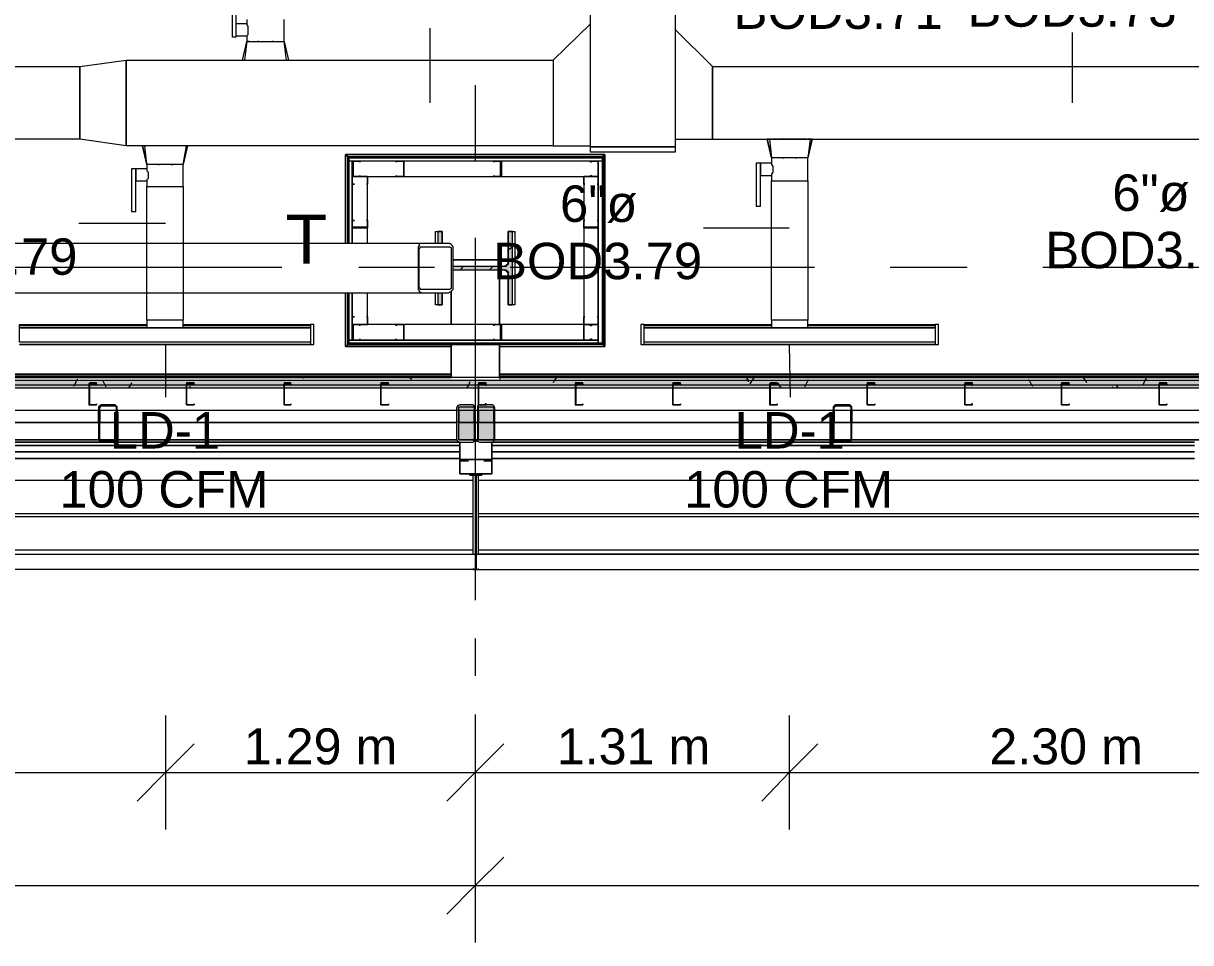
# Model space of a CAD drawing. Header units: metres. Extents: x -2 to 237, y -8 to 52.
# Drawn here: x 31.071 to 35.947, y 7.193 to 11.034 of the extents above; entities that cross this region are included whole.
import ezdxf

# ---------------------------------------------------------------- set-up
doc = ezdxf.new("R2010")
doc.units = ezdxf.units.M
doc.layers.add('HVAC - Ductos', color=5, linetype='Continuous', lineweight=0)
doc.layers.add('PDF2_Text', color=7, linetype='Continuous', lineweight=0)
doc.layers.add('PDF2_Geometry', color=7, linetype='Continuous', lineweight=0, true_color=0xaaaaaa)
doc.layers.add('PDF2_Solid Fills', color=7, linetype='Continuous', lineweight=0, true_color=0xffffff)
doc.styles.add('PDF Helvetica', font='')
doc.styles.get('PDF Helvetica').set_extended_font_data('Helvetica')

msp = doc.modelspace()

# ---------------------------------------------------------------- hatches: boundary and pattern name
at = {"layer": 'PDF2_Solid Fills', "lineweight": 0, "transparency": 33554559}
h = msp.add_hatch(color=256, dxfattribs=at)
h.paths.add_polyline_path([(32.8208, 10.1143), (32.8208, 10.1648), (32.8024, 10.1648), (32.8024, 10.1143)])
h.paths.add_polyline_path([(32.8208, 9.908), (32.8024, 9.908), (32.8024, 9.8575), (32.8208, 9.8575)])
h.paths.add_polyline_path([(33.096, 9.8575), (33.1143, 9.8575), (33.1143, 10.1648), (33.096, 10.1648), (33.0914, 10.0272), (33.0868, 10.0226), (32.8666, 10.018), (32.8666, 10.0043), (33.0914, 10.0043), (33.096, 9.9997)])
for points in [[(4.4593, 9.5227), (56.4401, 9.5227), (56.4401, 9.541), (4.4593, 9.541)], [(32.9583, 9.4355), (32.9537, 9.4401), (32.885, 9.4401), (32.8804, 9.431), (32.8804, 9.298), (32.885, 9.298), (32.885, 9.2888), (32.9537, 9.2934)], [(32.9675, 9.2888), (32.9767, 9.2888), (33.0317, 9.2842), (33.0317, 9.2888), (33.0363, 9.2934), (33.0409, 9.4349), (33.0409, 9.4356), (33.0363, 9.4401), (32.9721, 9.4401), (32.9675, 9.4355)]]:
    msp.add_hatch(color=256, dxfattribs=at).paths.add_polyline_path(points)
h = msp.add_hatch(color=256, dxfattribs=at)
h.paths.add_polyline_path([(6.1562, 9.509), (6.1562, 9.5227), (4.4593, 9.5227), (4.4593, 9.509)])
h.paths.add_polyline_path([(55.7246, 9.5227), (55.7246, 9.509), (56.4538, 9.509), (56.4538, 9.5227)])
h.paths.add_polyline_path([(53.6929, 9.5227), (53.6929, 9.509), (55.72, 9.509), (55.72, 9.5227)])
h.paths.add_polyline_path([(50.8494, 9.5227), (50.8494, 9.509), (53.6883, 9.509), (53.6883, 9.5227)])
h.paths.add_polyline_path([(48.8177, 9.5227), (48.8177, 9.509), (50.8448, 9.509), (50.8448, 9.5227)])
h.paths.add_polyline_path([(45.9742, 9.5227), (45.9742, 9.509), (48.8131, 9.509), (48.8131, 9.5227)])
h.paths.add_polyline_path([(43.9425, 9.5227), (43.9425, 9.509), (45.9696, 9.509), (45.9696, 9.5227)])
h.paths.add_polyline_path([(43.1307, 9.5227), (43.1307, 9.509), (43.9379, 9.509), (43.9379, 9.5227)])
h.paths.add_polyline_path([(41.099, 9.5227), (41.099, 9.509), (43.1261, 9.509), (43.1261, 9.5227)])
h.paths.add_polyline_path([(39.0673, 9.5227), (39.0673, 9.509), (41.0944, 9.509), (41.0944, 9.5227)])
h.paths.add_polyline_path([(38.2555, 9.5227), (38.2555, 9.509), (39.0627, 9.509), (39.0627, 9.5227)])
h.paths.add_polyline_path([(36.2238, 9.5227), (36.2238, 9.509), (38.2509, 9.509), (38.2509, 9.5227)])
h.paths.add_polyline_path([(34.1921, 9.5227), (34.1921, 9.509), (36.2192, 9.509), (36.2192, 9.5227)])
h.paths.add_polyline_path([(33.3803, 9.5227), (33.3803, 9.509), (34.1875, 9.509), (34.1875, 9.5227)])
h.paths.add_polyline_path([(31.3486, 9.5227), (31.3486, 9.509), (33.3757, 9.509), (33.3757, 9.5227)])
h.paths.add_polyline_path([(28.5051, 9.5227), (28.5051, 9.509), (31.344, 9.509), (31.344, 9.5227)])
h.paths.add_polyline_path([(26.4734, 9.5227), (26.4734, 9.509), (28.5005, 9.509), (28.5005, 9.5227)])
h.paths.add_polyline_path([(23.6299, 9.5227), (23.6299, 9.509), (26.4688, 9.509), (26.4688, 9.5227)])
h.paths.add_polyline_path([(21.5982, 9.5227), (21.5982, 9.509), (23.6253, 9.509), (23.6253, 9.5227)])
h.paths.add_polyline_path([(20.7864, 9.5227), (20.7864, 9.509), (21.5936, 9.509), (21.5936, 9.5227)])
h.paths.add_polyline_path([(18.7547, 9.5227), (18.7547, 9.509), (20.7818, 9.509), (20.7818, 9.5227)])
h.paths.add_polyline_path([(16.7229, 9.5227), (16.7229, 9.509), (18.7501, 9.509), (18.7501, 9.5227)])
h.paths.add_polyline_path([(15.9112, 9.5227), (15.9112, 9.509), (16.7184, 9.509), (16.7184, 9.5227)])
h.paths.add_polyline_path([(13.8795, 9.5227), (13.8795, 9.509), (15.9066, 9.509), (15.9066, 9.5227)])
h.paths.add_polyline_path([(11.8478, 9.5227), (11.8478, 9.509), (13.8749, 9.509), (13.8749, 9.5227)])
h.paths.add_polyline_path([(11.036, 9.5227), (11.036, 9.509), (11.8432, 9.509), (11.8432, 9.5227)])
h.paths.add_polyline_path([(9.0043, 9.5227), (9.0043, 9.509), (11.0314, 9.509), (11.0314, 9.5227)])
h.paths.add_polyline_path([(6.1608, 9.5227), (6.1608, 9.509), (8.9997, 9.509), (8.9997, 9.5227)])
h = msp.add_hatch(color=256, dxfattribs=at)
h.paths.add_polyline_path([(31.4633, 9.4355), (31.4587, 9.4355), (31.4587, 9.2934), (31.4633, 9.4349)])
h.paths.add_polyline_path([(31.3945, 9.4355), (31.4541, 9.4401), (31.3899, 9.4401), (31.3853, 9.4355), (31.3853, 9.2934), (31.3899, 9.431)])
h.paths.add_polyline_path([(31.4541, 9.2842), (31.4541, 9.2888), (31.3945, 9.2888)])
h.paths.add_polyline_path([(31.3945, 9.2888), (31.3945, 9.2934), (31.3899, 9.2934)])
h = msp.add_hatch(color=256, dxfattribs=at)
h.paths.add_polyline_path([(34.5314, 9.4355), (34.5269, 9.4355), (34.5269, 9.2934), (34.5314, 9.4348)])
h.paths.add_polyline_path([(34.4627, 9.4355), (34.5223, 9.4401), (34.4581, 9.4401), (34.4535, 9.4355), (34.4535, 9.2934), (34.4581, 9.431)])
h.paths.add_polyline_path([(34.5223, 9.2842), (34.5223, 9.2888), (34.4627, 9.2888)])
h.paths.add_polyline_path([(34.4627, 9.2888), (34.4627, 9.2934), (34.4581, 9.2934)])

# ---------------------------------------------------------------- linework, layer by layer
at = {"layer": 'HVAC - Ductos', "lineweight": 0}
for points in [[(33.4399, 10.5179), (33.4399, 11.4856), (33.7931, 11.4856), (33.7931, 10.5179)], [(31.9448, 10.9766), (31.9448, 11.1554), (31.9585, 11.1554), (31.9585, 10.9766)], [(33.4399, 10.5225), (33.4399, 11.0316), (33.284, 10.8802), (33.284, 10.5225), (31.4999, 10.5225), (31.4999, 10.8802), (33.284, 10.8802), (33.284, 10.5225)], [(32.0549, 10.9582), (32.0503, 10.9582)], [(32.1145, 10.9582), (32.1099, 10.9582)], [(31.3073, 10.55), (29.2665, 10.55), (29.2665, 10.8528), (31.3073, 10.8528)], [(33.7931, 10.495), (33.4399, 10.495), (33.4399, 10.5179), (33.7931, 10.5179)], [(31.633, 10.4445), (31.6376, 10.4445)], [(31.6879, 10.4445), (31.6925, 10.4445), (31.6971, 10.4445), (31.6925, 10.4445)], [(34.2425, 10.4721), (34.2471, 10.4721)], [(34.2976, 10.4721), (34.3021, 10.4721)], [(31.0551, 9.7612), (32.2704, 9.7612), (31.0551, 9.7612), (32.2704, 9.7612), (32.2704, 9.7016), (31.0551, 9.7016)], [(32.2842, 9.6924), (32.2842, 9.775), (32.2704, 9.775), (32.2704, 9.6924)], [(33.6509, 9.6924), (33.6647, 9.6924), (33.6647, 9.775), (33.6509, 9.775)], [(33.6647, 9.7612), (34.88, 9.7612), (33.6647, 9.7612), (34.88, 9.7612), (34.88, 9.7016), (33.6647, 9.7016)], [(34.8938, 9.6924), (34.8938, 9.775), (34.88, 9.775), (34.88, 9.6924)]]:
    msp.add_lwpolyline(points, close=True, dxfattribs=at)
for points in [[(32.0044, 11.0499), (32.0044, 11.0316), (31.9585, 11.0316)], [(31.9585, 11.027), (31.9585, 11.0224), (31.9585, 11.0179), (31.9585, 11.0133), (31.9585, 11.0041), (31.9585, 10.9995), (31.9585, 10.9903), (31.9585, 10.9857), (31.9585, 10.9812), (32.0044, 10.9812), (32.0044, 10.9582), (32.009, 10.9582)], [(32.0044, 11.0316), (32.0044, 11.027), (32.009, 11.0224), (32.009, 11.0179), (32.009, 11.0087), (32.009, 10.9995), (32.009, 10.9903), (32.009, 10.9857), (32.0044, 10.9812)], [(32.0136, 10.9582), (32.009, 10.9582), (32.0136, 10.9582), (32.0182, 10.9582), (32.0273, 10.9582), (32.0457, 10.9582), (32.0641, 10.9582), (32.0824, 10.9582), (32.1007, 10.9582), (32.1191, 10.9582), (32.1374, 10.9582), (32.1466, 10.9582), (32.1512, 10.9582), (32.1558, 10.9582), (32.1604, 10.9582), (32.1604, 11.0499)], [(31.9585, 10.9766), (31.9448, 10.9766)], [(32.7703, 10.7014), (32.7703, 11.0133)], [(33.7931, 11.0087), (33.7931, 10.55)], [(33.7931, 11.0087), (33.949, 10.8528), (33.949, 10.55)], [(35.4533, 10.7014), (35.4533, 10.9949)], [(31.9861, 10.8802), (31.9907, 10.8802), (31.9861, 10.8802), (32.0044, 10.9582), (31.9953, 10.8802)], [(32.1695, 10.8802), (32.1604, 10.9582), (32.1787, 10.8802), (32.1741, 10.8802), (32.1787, 10.8802)], [(31.3073, 10.8528), (31.4999, 10.8802)], [(31.4999, 10.8802), (31.4999, 10.5225)], [(32.0687, 10.8802), (32.0915, 10.8802)], [(31.3073, 10.55), (31.3073, 10.8528)], [(33.949, 10.55), (33.949, 10.8528), (36.7283, 10.8528)], [(31.4999, 10.5225), (31.3073, 10.55)], [(33.7931, 10.55), (33.949, 10.55)], [(33.949, 10.55), (36.7283, 10.55)], [(34.3572, 10.55), (34.348, 10.4721), (34.3434, 10.4721), (34.3388, 10.4721), (34.3251, 10.4721), (34.3113, 10.4721), (34.293, 10.4721), (34.2701, 10.4721), (34.2517, 10.4721), (34.2333, 10.4721), (34.2196, 10.4721), (34.2058, 10.4721), (34.2013, 10.4721), (34.1967, 10.4721), (34.1967, 10.4491), (34.1508, 10.4491), (34.1324, 10.4491), (34.1324, 10.2703), (34.1508, 10.2703), (34.1508, 10.4491), (34.1508, 10.4445), (34.1508, 10.4354), (34.1508, 10.4308), (34.1508, 10.4262), (34.1508, 10.4171), (34.1508, 10.4125), (34.1508, 10.4079), (34.1508, 10.4033), (34.1508, 10.3987), (34.1967, 10.3987), (34.1967, 10.3757), (34.2058, 10.3757), (34.2196, 10.3757), (34.2333, 10.3757), (34.2517, 10.3757), (34.2701, 10.3757), (34.293, 10.3757), (34.3113, 10.3757), (34.3251, 10.3757), (34.3388, 10.3757), (34.348, 10.3757), (34.348, 9.7933), (34.3434, 9.7933), (34.3388, 9.7933), (34.3251, 9.7933), (34.3113, 9.7933), (34.293, 9.7933), (34.2701, 9.7933), (34.2517, 9.7933), (34.2333, 9.7933), (34.2196, 9.7933), (34.2058, 9.7933), (34.2013, 9.7933), (34.1967, 9.7933), (34.1967, 9.7612), (34.2013, 9.7612), (34.2058, 9.7612), (34.2196, 9.7612), (34.2333, 9.7612), (34.2517, 9.7612), (34.2701, 9.7612), (34.293, 9.7612), (34.3113, 9.7612), (34.3251, 9.7612), (34.3388, 9.7612), (34.3434, 9.7612), (34.348, 9.7612), (34.348, 9.7933), (34.3388, 9.7933), (34.3251, 9.7933), (34.3113, 9.7933), (34.293, 9.7933), (34.2701, 9.7933), (34.2517, 9.7933), (34.2333, 9.7933), (34.2196, 9.7933), (34.2058, 9.7933), (34.1967, 9.7933), (34.1967, 10.3757), (34.2058, 10.3757), (34.2196, 10.3757), (34.2333, 10.3757), (34.2517, 10.3757), (34.2701, 10.3757), (34.293, 10.3757), (34.3113, 10.3757), (34.3251, 10.3757), (34.3388, 10.3757), (34.348, 10.3757), (34.348, 10.4721)], [(34.1967, 10.55), (34.1875, 10.55), (34.1829, 10.55), (34.1783, 10.55), (34.1967, 10.4721), (34.1783, 10.55)], [(34.1875, 10.55), (34.1967, 10.4721)], [(34.2196, 10.55), (34.2013, 10.55)], [(34.3434, 10.55), (34.3251, 10.55), (34.3205, 10.55), (34.3159, 10.55), (34.3067, 10.55), (34.293, 10.55), (34.2884, 10.55), (34.2838, 10.55), (34.2609, 10.55), (34.2563, 10.55), (34.2517, 10.55), (34.2379, 10.55), (34.2287, 10.55), (34.2242, 10.55)], [(34.3664, 10.55), (34.3618, 10.55), (34.3572, 10.55), (34.348, 10.55)], [(34.3664, 10.55), (34.348, 10.4721), (34.3664, 10.55)], [(31.587, 10.4445), (31.587, 10.4262), (31.5412, 10.4262), (31.5229, 10.4262), (31.5229, 10.2474), (31.5412, 10.2474), (31.5412, 10.4262), (31.5412, 10.4217), (31.5412, 10.4171), (31.5412, 10.4125), (31.5412, 10.4079), (31.5412, 10.3987), (31.5412, 10.3941), (31.5412, 10.3849), (31.5412, 10.3803), (31.5412, 10.3757), (31.587, 10.3757), (31.587, 10.3528), (31.5916, 10.3528), (31.5962, 10.3528), (31.61, 10.3528), (31.6238, 10.3528), (31.6422, 10.3528), (31.665, 10.3528), (31.6833, 10.3528), (31.7017, 10.3528), (31.7155, 10.3528), (31.7293, 10.3528), (31.7384, 10.3528), (31.7384, 9.7933), (31.7339, 9.7933), (31.7293, 9.7933), (31.7155, 9.7933), (31.7017, 9.7933), (31.6833, 9.7933), (31.665, 9.7933), (31.6422, 9.7933), (31.6238, 9.7933), (31.61, 9.7933), (31.5962, 9.7933), (31.5916, 9.7933), (31.587, 9.7933), (31.587, 9.7612), (31.5916, 9.7612), (31.5962, 9.7612), (31.61, 9.7612), (31.6238, 9.7612), (31.6422, 9.7612), (31.665, 9.7612), (31.6833, 9.7612), (31.7017, 9.7612), (31.7155, 9.7612), (31.7293, 9.7612), (31.7339, 9.7612), (31.7384, 9.7612), (31.7384, 9.7933), (31.7293, 9.7933), (31.7155, 9.7933), (31.7017, 9.7933), (31.6833, 9.7933), (31.665, 9.7933), (31.6422, 9.7933), (31.6238, 9.7933), (31.61, 9.7933), (31.5962, 9.7933), (31.5916, 9.7933), (31.587, 9.7933), (31.587, 10.3528), (31.5916, 10.3528), (31.5962, 10.3528), (31.61, 10.3528), (31.6238, 10.3528), (31.6422, 10.3528), (31.665, 10.3528), (31.6833, 10.3528), (31.7017, 10.3528), (31.7155, 10.3528), (31.7293, 10.3528), (31.7384, 10.3528), (31.7384, 10.4445), (31.7339, 10.4445), (31.7293, 10.4445), (31.7155, 10.4445), (31.7017, 10.4445), (31.6833, 10.4445), (31.665, 10.4445), (31.6422, 10.4445), (31.6238, 10.4445), (31.61, 10.4445), (31.5962, 10.4445), (31.5916, 10.4445), (31.587, 10.4445), (31.5779, 10.5225)], [(31.587, 10.5225), (31.5779, 10.5225), (31.5733, 10.5225), (31.5687, 10.5225)], [(31.5687, 10.5225), (31.587, 10.4445), (31.5687, 10.5225)], [(31.61, 10.5225), (31.5916, 10.5225)], [(31.7339, 10.5225), (31.7155, 10.5225), (31.7109, 10.5225), (31.7063, 10.5225), (31.6971, 10.5225), (31.6833, 10.5225), (31.6788, 10.5225), (31.6742, 10.5225), (31.6513, 10.5225), (31.6467, 10.5225), (31.6422, 10.5225), (31.6284, 10.5225), (31.6192, 10.5225), (31.6146, 10.5225)], [(31.7567, 10.5225), (31.7384, 10.4445), (31.7567, 10.5225), (31.7522, 10.5225), (31.7476, 10.5225), (31.7384, 10.5225)], [(31.7384, 10.4445), (31.7522, 10.5225)], [(34.1967, 10.4491), (34.1967, 10.4445), (34.2013, 10.4354), (34.2013, 10.4308), (34.2013, 10.4217), (34.2013, 10.4125), (34.1967, 10.4033), (34.1967, 10.3987)], [(31.587, 10.4262), (31.587, 10.4217), (31.587, 10.4171), (31.5916, 10.4125), (31.5916, 10.4033), (31.5916, 10.3941), (31.5916, 10.3849), (31.587, 10.3803), (31.587, 10.3757)], [(31.665, 10.1969), (31.3027, 10.1969)], [(34.2701, 10.1786), (33.9123, 10.1786)], [(31.0551, 9.7429), (31.0551, 9.752), (31.0551, 9.7704), (31.0551, 9.775), (31.587, 9.775)], [(31.587, 9.7704), (31.0551, 9.7704)], [(31.7384, 9.775), (32.2704, 9.775), (32.2704, 9.7704), (32.2704, 9.752), (32.2704, 9.7429)], [(32.2704, 9.7704), (31.7384, 9.7704)], [(32.2704, 9.7566), (32.2704, 9.752), (32.2704, 9.7475)], [(33.6647, 9.7429), (33.6647, 9.752), (33.6647, 9.7704), (33.6647, 9.775), (34.1967, 9.775)], [(34.1967, 9.7704), (33.6647, 9.7704)], [(33.6647, 9.7475), (33.6647, 9.752), (33.6647, 9.7566)], [(34.348, 9.775), (34.88, 9.775), (34.88, 9.7704), (34.88, 9.752), (34.88, 9.7429)], [(34.88, 9.7704), (34.348, 9.7704)], [(34.88, 9.7566), (34.88, 9.752), (34.88, 9.7475)], [(32.2704, 9.7199), (32.2704, 9.7107), (32.2704, 9.6924), (31.0551, 9.6924), (32.2704, 9.6924)], [(32.2704, 9.7153), (32.2704, 9.7107), (32.2704, 9.7062)], [(34.88, 9.7199), (34.88, 9.7107), (34.88, 9.6924), (33.6647, 9.6924), (34.88, 9.6924)], [(33.6647, 9.6924), (33.6647, 9.7107), (33.6647, 9.7199)], [(33.6647, 9.7062), (33.6647, 9.7107), (33.6647, 9.7153)], [(34.88, 9.7153), (34.88, 9.7107), (34.88, 9.7062)], [(31.665, 9.6924), (31.665, 9.4723)], [(34.2701, 9.6924), (34.2747, 9.4723)]]:
    msp.add_lwpolyline(points, dxfattribs=at)
at = {"layer": 'HVAC - Ductos', "color": 252, "lineweight": 0, "true_color": 0x939598}
for points in [[(31.665, 8.1423), (31.665, 7.9037), (31.665, 7.6653)], [(32.9583, 8.1423), (32.9583, 7.9037), (32.9583, 7.6653)], [(34.2701, 8.1423), (34.2701, 7.9037), (34.2701, 7.6653)], [(31.7843, 8.023), (31.665, 7.9037), (31.5458, 7.7845)], [(33.0776, 8.023), (32.9583, 7.9037), (32.8392, 7.7845)], [(34.3893, 8.023), (34.2701, 7.9037), (34.1554, 7.7845)], [(5.1014, 7.9037), (6.6928, 7.9037), (8.9309, 7.9037), (11.0635, 7.9037), (13.3337, 7.9037), (16.0626, 7.9037), (18.0301, 7.9037), (20.259, 7.9037), (22.4558, 7.9037), (23.7537, 7.9037), (24.8545, 7.9037), (27.1017, 7.9037), (29.4865, 7.9037), (31.665, 7.9037), (32.9583, 7.9037), (34.2701, 7.9037), (36.577, 7.9037)], [(32.9583, 7.6699), (32.9583, 7.4314), (32.9583, 7.1929)], [(33.0776, 7.5506), (32.9583, 7.4314), (32.8392, 7.3121)], [(5.1014, 7.4314), (14.5491, 7.4314), (23.7537, 7.4314), (32.9583, 7.4314), (42.163, 7.4314), (51.3722, 7.4314), (56.2108, 7.4314)]]:
    msp.add_lwpolyline(points, dxfattribs=at)
at = {"layer": 'PDF2_Geometry', "lineweight": 0}
for points in [[(56.408, 23.3686), (56.408, 21.8782), (55.3485, 21.8782), (55.3485, 21.8644), (56.408, 21.8644), (56.408, 9.5548), (4.4593, 9.5548)], [(56.408, 21.8644), (56.4538, 21.8644), (56.4401, 21.8644), (56.4217, 21.8644), (56.4217, 9.5548), (56.4217, 9.541), (4.4593, 9.541)], [(4.4593, 9.4172), (56.5456, 9.4172), (56.5456, 9.4401), (56.5456, 9.5089), (56.5456, 9.5548), (56.5456, 9.8483), (56.5456, 10.252), (56.5456, 10.6601), (56.5456, 11.0637)], [(32.9583, 10.7748), (32.9583, 10.4583)], [(28.9454, 9.908), (32.4309, 9.908), (32.4309, 9.6924), (32.4264, 9.6924), (32.4218, 9.6878), (32.4218, 9.6832), (32.4172, 9.6832), (32.4218, 9.6832), (32.4218, 9.6878), (32.4264, 9.6924), (32.4309, 9.6924), (32.8575, 9.6924), (32.4264, 9.6924), (32.8575, 9.6924), (32.4309, 9.6924), (32.4264, 9.6924), (32.4218, 9.6878), (32.4218, 9.6832), (32.4172, 9.6832), (32.8575, 9.6832), (32.4172, 9.6832), (32.4172, 9.908), (32.4172, 9.6832), (32.8575, 9.6832), (32.4172, 9.6832), (32.4172, 9.908), (32.4172, 9.6832), (32.4218, 9.6832), (32.4218, 9.6878), (32.4264, 9.6924), (32.4309, 9.6924), (33.4124, 9.6924), (33.4904, 9.6924), (33.0592, 9.6924), (33.495, 9.6924), (33.495, 10.4767), (32.4264, 10.4767), (32.4264, 10.1143), (32.4264, 10.4767), (32.4264, 10.1143), (32.4264, 10.4767), (33.4904, 10.4767), (32.4309, 10.4767), (32.4309, 10.1143), (32.4309, 10.3941), (32.4309, 10.4767), (33.4904, 10.4767), (33.495, 10.4767), (33.4904, 10.4767), (33.495, 10.4813), (33.4996, 10.4813), (33.4996, 10.4858), (32.4172, 10.4858), (33.4996, 10.4858), (33.4996, 9.6832), (33.4996, 10.4858), (32.4172, 10.4858), (32.4218, 10.4858), (32.4218, 10.4813), (32.4264, 10.4767), (32.4309, 10.4767), (33.4904, 10.4767), (33.4904, 10.3941), (33.4904, 9.6924), (33.4904, 9.697), (32.4309, 9.697), (32.4309, 9.6924), (33.4904, 9.6924), (33.4904, 10.4767), (33.495, 10.4767), (33.4904, 10.4767), (33.495, 10.4813), (33.4996, 10.4813), (33.4996, 10.4858), (33.4996, 10.4813), (33.495, 10.4813), (33.4904, 10.4767), (33.495, 10.4767), (33.4904, 10.4767), (32.4309, 10.4767), (32.4309, 10.1143), (32.4309, 10.4767), (32.4264, 10.4767), (32.4218, 10.4813), (32.4218, 10.4858), (32.4172, 10.4858), (32.4218, 10.4858), (32.4218, 10.4813), (32.4264, 10.4767), (32.4309, 10.4767), (32.4309, 10.1143), (28.9454, 10.1143)], [(32.4172, 10.4858), (32.4172, 10.1143)], [(32.4172, 10.4858), (32.4172, 10.1143)], [(33.4124, 9.775), (33.4124, 9.7107), (33.472, 9.7107), (32.4309, 9.7107), (32.4309, 9.697), (33.472, 9.697), (33.472, 9.7107), (33.472, 10.3941), (33.472, 10.4583), (32.4447, 10.4583), (32.4309, 10.4583), (32.4309, 10.1143)], [(32.4447, 10.1143), (32.4447, 10.4583)], [(32.4447, 10.4583), (32.4447, 10.3941)], [(33.4904, 9.6924), (33.4904, 10.4721), (33.4904, 9.6924)], [(32.6695, 10.1143), (32.5089, 10.1143), (32.5089, 10.3941), (32.4493, 10.3941), (32.5089, 10.3941), (33.4124, 10.3941), (33.4124, 9.775), (32.5089, 9.775), (32.4447, 9.775), (32.5089, 9.775), (32.5089, 9.908)], [(32.5089, 10.3941), (32.4447, 10.3941)], [(32.4447, 10.3941), (32.4447, 10.1143)], [(32.4447, 10.3941), (32.5089, 10.3941)], [(32.5089, 10.1143), (32.5089, 10.3941)], [(32.5089, 10.3941), (33.4124, 10.3941)], [(33.472, 10.3941), (33.4124, 10.3941)], [(33.4124, 10.3941), (33.4124, 9.775)], [(33.4124, 10.3941), (33.472, 10.3941)], [(32.7932, 10.1143), (32.7932, 10.1648), (32.8208, 10.1648), (32.8208, 10.1143)], [(32.8208, 10.1143), (32.8208, 10.1648), (32.8024, 10.1648), (32.8024, 10.1143)], [(32.8666, 10.0043), (33.0776, 10.0043), (33.0868, 10.0043), (33.096, 9.9951), (33.096, 9.9814), (33.096, 9.8575), (33.1143, 9.8575), (33.1143, 10.1648), (33.096, 10.1648), (33.096, 10.041), (33.096, 10.0272), (33.0868, 10.018), (33.0776, 10.018), (32.8666, 10.018)], [(33.0592, 10.018), (33.073, 10.018), (33.0868, 10.0226), (33.096, 10.0318), (33.096, 10.041), (33.096, 10.1648), (33.1235, 10.1648), (33.1235, 9.8575), (33.096, 9.8575), (33.096, 9.9814), (33.096, 9.9905), (33.0868, 9.9997), (33.073, 10.0043), (33.0592, 10.0043), (33.0592, 9.775), (33.0592, 10.0043)], [(32.7337, 10.1143), (28.6427, 10.1143), (28.6381, 10.1143), (28.6335, 10.1097), (28.6335, 10.1052), (28.6289, 10.1006), (28.6289, 10.096), (28.6289, 10.0914), (28.6289, 9.9355), (28.6289, 9.9263), (28.6289, 9.9217), (28.6335, 9.9172), (28.6335, 9.9126), (28.6381, 9.9126), (28.6427, 9.908), (32.7337, 9.908)], [(32.9583, 10.1373), (32.9583, 9.1008)], [(33.096, 10.0869), (33.1143, 10.1006)], [(32.9813, 10.0456), (32.9767, 10.0456), (32.9721, 10.0456), (32.9675, 10.0456), (32.9629, 10.0456), (32.9675, 10.0456), (32.9721, 10.0456), (32.9767, 10.0456), (32.9813, 10.0456), (33.0592, 10.0456), (32.8666, 10.0456), (32.94, 10.0456), (32.9446, 10.0456), (32.9492, 10.0456), (32.9537, 10.0456), (32.9492, 10.0456), (32.9446, 10.0456), (32.94, 10.0456)], [(33.0592, 10.018), (33.0592, 10.0456), (33.0592, 10.018)], [(32.1512, 10.0134), (30.8808, 10.0134)], [(32.7886, 10.0134), (32.4722, 10.0134)], [(32.8988, 10.0043), (32.9079, 10.018)], [(33.018, 10.0043), (33.0317, 10.018)], [(34.3755, 10.0134), (33.1051, 10.0134)], [(35.013, 10.0134), (34.692, 10.0134)], [(36.5998, 10.0134), (35.3294, 10.0134)], [(32.4309, 9.908), (32.4309, 9.775), (32.4309, 9.6924), (32.4309, 9.908), (32.4309, 9.7107), (32.4447, 9.7107), (33.4124, 9.7107), (33.4124, 9.775), (32.5089, 9.775), (32.4493, 9.775), (32.4447, 9.775), (32.4447, 9.8071), (32.4539, 9.8071), (32.4447, 9.8071), (32.4447, 9.775), (32.4493, 9.775), (32.5089, 9.775), (32.5089, 9.8071), (32.5089, 9.775), (32.5089, 9.908), (32.6695, 9.908)], [(32.4309, 9.908), (32.4309, 9.697), (32.4309, 9.908)], [(32.8208, 9.908), (32.8208, 9.8575), (32.7932, 9.8575), (32.7932, 9.908)], [(32.8024, 9.908), (32.8024, 9.8575), (32.8208, 9.8575), (32.8208, 9.908)], [(33.0592, 9.6924), (33.4904, 9.6924)], [(33.0592, 9.6924), (33.4904, 9.6924)], [(33.0592, 9.6832), (33.4996, 9.6832)], [(33.0592, 9.6832), (33.4996, 9.6832)], [(33.0592, 9.6832), (33.4996, 9.6832)], [(33.0592, 9.6832), (33.4996, 9.6832)], [(33.4904, 9.6924), (33.495, 9.6924), (33.4904, 9.6924), (33.495, 9.6878), (33.4996, 9.6878), (33.4996, 9.6832)], [(33.4904, 9.6924), (33.495, 9.6924), (33.4904, 9.6924), (33.495, 9.6878), (33.4996, 9.6878), (33.4996, 9.6832)], [(23.8546, 9.5548), (32.8575, 9.5548)], [(23.8546, 9.5548), (32.8575, 9.5548)], [(23.8546, 9.5548), (32.8575, 9.5548)], [(31.344, 9.5227), (30.945, 9.5227)], [(31.344, 9.5089), (30.945, 9.5089)], [(33.3757, 9.5227), (32.9721, 9.5227), (32.564, 9.5227), (32.1604, 9.5227), (31.7522, 9.5227), (31.3486, 9.5227)], [(33.3757, 9.5089), (32.9721, 9.5089), (32.564, 9.5089), (32.1604, 9.5089), (31.7522, 9.5089), (31.3486, 9.5089)], [(33.0592, 9.5548), (42.0621, 9.5548)], [(33.0592, 9.5548), (42.0621, 9.5548)], [(33.0592, 9.5548), (42.0621, 9.5548)], [(34.1875, 9.5227), (33.7839, 9.5227), (33.3803, 9.5227)], [(36.2192, 9.5089), (35.8156, 9.5089), (35.4074, 9.5089), (35.0038, 9.5089), (34.5957, 9.5089), (34.1921, 9.5089), (33.7839, 9.5089), (33.3803, 9.5089)], [(36.2192, 9.5227), (35.8156, 9.5227), (35.4074, 9.5227), (35.0038, 9.5227), (34.5957, 9.5227), (34.1921, 9.5227)], [(31.3853, 9.3668), (31.3853, 9.4172)], [(31.3899, 9.4172), (31.3899, 9.3668)], [(31.4403, 9.4355), (31.4449, 9.4401)], [(31.4587, 9.3668), (31.4587, 9.4172)], [(31.4633, 9.4172), (31.4633, 9.3668)], [(32.8804, 9.4172), (32.8804, 9.3668), (32.8896, 9.3714)], [(32.8896, 9.4172), (32.8896, 9.3668)], [(32.9492, 9.431), (32.9537, 9.4355)], [(32.9537, 9.3668), (32.9537, 9.4172)], [(32.9583, 9.3668), (32.9583, 9.4172)], [(32.9767, 9.4401), (32.9675, 9.4355), (32.9675, 9.4264), (32.9675, 9.298), (32.9675, 9.2888), (32.9767, 9.2842), (33.0317, 9.2842), (33.0363, 9.2888), (33.0409, 9.298), (33.0409, 9.4264), (33.0363, 9.4355), (33.0317, 9.4401), (33.0043, 9.4401)], [(32.9675, 9.4172), (32.9675, 9.3668)], [(32.9721, 9.4172), (32.9721, 9.3668)], [(33.0363, 9.3668), (33.0363, 9.4172)], [(33.0409, 9.3668), (33.0409, 9.4172)], [(34.4535, 9.431), (34.4581, 9.431)], [(34.4535, 9.3668), (34.4535, 9.4172)], [(34.4581, 9.4172), (34.4581, 9.3668)], [(34.4627, 9.4355), (34.4627, 9.4401)], [(34.5269, 9.3668), (34.5269, 9.4172)], [(34.5315, 9.4172), (34.5315, 9.3668)], [(31.3853, 9.3806), (31.3899, 9.3851)], [(32.9492, 9.2888), (32.9721, 9.2888), (32.9492, 9.2888)], [(32.9492, 9.2888), (32.9721, 9.2888), (32.9492, 9.2888)], [(31.3853, 9.2155), (31.4633, 9.2155)], [(34.4535, 9.2155), (34.5315, 9.2155)], [(5.3444, 9.1467), (5.3582, 9.1467), (5.3444, 9.1467), (5.3444, 8.8165), (5.3398, 8.8165), (8.4126, 8.8165), (8.4081, 8.8165), (11.4855, 8.8165), (11.4763, 8.8165), (14.5537, 8.8165), (14.5491, 8.8165), (17.6219, 8.8165), (17.6173, 8.8165), (20.6901, 8.8165), (20.6855, 8.8165), (23.7583, 8.8165), (23.7537, 8.8165), (26.8265, 8.8165), (26.8219, 8.8165), (29.8947, 8.8165), (29.8901, 8.8165), (32.9629, 8.8165), (32.9583, 8.8165), (36.0312, 8.8165)], [(29.9039, 8.8165), (32.9492, 8.8165), (32.9492, 9.1467), (32.9583, 9.1467), (32.9629, 9.1467), (32.9629, 8.8165), (32.9629, 8.8027), (32.9629, 8.7843), (32.9629, 8.7706), (32.9629, 8.7614), (32.9629, 8.7568), (32.9629, 8.7522), (29.8901, 8.7522)], [(32.9492, 9.1237), (29.9039, 9.1237)], [(36.0174, 8.8165), (32.9721, 8.8165), (32.9721, 9.1467), (32.9859, 9.1467), (32.9813, 9.1467), (32.9859, 9.1467), (32.9354, 9.1467), (32.9354, 9.1513), (32.9354, 9.1467), (32.9492, 9.1467), (32.9354, 9.1467), (32.9859, 9.1467), (32.9767, 9.1467), (32.9629, 9.1467), (32.9583, 9.1467), (32.9492, 9.1467)], [(32.9446, 9.1467), (32.9354, 9.1467), (32.9446, 9.1467)], [(32.9446, 9.1467), (32.9354, 9.1467), (32.9446, 9.1467)], [(32.9583, 9.1467), (32.9583, 8.8165)], [(32.9629, 9.1467), (32.9721, 9.1467), (32.9859, 9.1467), (32.9767, 9.1467)], [(36.0174, 9.1237), (32.9721, 9.1237)], [(32.9583, 9.1008), (32.9583, 8.6238)], [(29.9039, 8.9861), (32.9492, 8.9861)], [(32.9492, 8.9724), (29.9039, 8.9724)], [(32.9721, 8.9861), (36.0174, 8.9861)], [(36.0174, 8.9724), (32.9721, 8.9724)], [(29.9039, 8.8348), (32.9492, 8.8348)], [(32.9721, 8.8348), (36.0174, 8.8348)], [(32.9629, 8.8165), (32.9583, 8.8165), (32.9583, 8.8027), (32.9583, 8.7843), (32.9583, 8.7706), (32.9583, 8.7614), (32.9583, 8.7568), (32.9583, 8.7522), (36.0312, 8.7522)], [(32.9492, 8.7568), (32.9492, 8.7522), (32.9583, 8.7522), (32.9583, 8.7568)], [(32.9629, 8.7568), (32.9629, 8.7522), (32.9721, 8.7522), (32.9721, 8.7568)], [(32.9583, 8.4633), (32.9583, 8.3074)]]:
    msp.add_lwpolyline(points, dxfattribs=at)
for points in [[(32.4172, 10.1143), (32.4172, 10.4858)], [(33.495, 9.6924), (33.495, 10.4767), (32.4264, 10.4767), (33.4904, 10.4767), (32.4309, 10.4767), (32.4264, 10.4767), (32.4218, 10.4813), (32.4218, 10.4858), (32.4172, 10.4858), (33.4996, 10.4858), (33.4996, 9.6832), (33.4996, 9.6878), (33.495, 9.6878), (33.4904, 9.6924), (33.495, 9.6924), (33.4904, 9.6924), (33.4904, 10.4767), (33.4904, 9.6924), (33.0592, 9.6924), (33.4904, 9.6924), (33.0592, 9.6924)], [(33.4996, 10.4858), (33.4996, 9.6832), (33.4996, 9.6878), (33.495, 9.6878), (33.4904, 9.6924), (33.495, 9.6924), (33.4904, 9.6924), (33.4904, 10.4767), (33.4904, 9.6924), (33.4904, 10.4767), (33.495, 10.4767), (33.4904, 10.4767), (33.495, 10.4813), (33.4996, 10.4813)], [(32.4309, 10.4767), (32.4309, 10.4721), (33.4904, 10.4721), (33.4904, 10.4767)], [(32.4309, 10.4721), (32.4309, 10.1143)], [(32.4309, 10.4583), (32.4309, 10.4721), (33.4904, 10.4721), (33.4904, 10.4583)], [(32.4493, 10.4583), (32.4493, 10.3987), (32.4493, 10.3941), (32.4768, 10.3941), (32.4768, 10.3987), (32.4768, 10.3941), (32.4493, 10.3941), (32.4447, 10.3941), (32.4447, 10.3987), (32.4447, 10.4583), (32.4493, 10.4583), (32.4768, 10.4583)], [(32.4768, 10.4537), (32.4768, 10.4583)], [(32.6603, 10.3941), (32.6603, 10.3987), (32.6603, 10.4583), (32.6281, 10.4583), (32.6281, 10.4537), (32.6281, 10.4583), (32.6603, 10.4583), (32.6603, 10.3987), (32.6603, 10.3941), (32.6281, 10.3941)], [(33.0638, 10.3941), (33.0638, 10.3987), (33.0638, 10.4583), (33.0363, 10.4583), (33.0363, 10.4537), (33.0363, 10.4583), (33.0638, 10.4583), (33.0684, 10.4583), (33.0684, 10.3987), (33.0684, 10.3941), (33.0638, 10.3941), (33.0363, 10.3941)], [(33.4399, 10.3987), (33.4445, 10.3987), (33.4445, 10.3941), (33.472, 10.3941), (33.472, 10.3987), (33.472, 10.4583), (33.4445, 10.4583), (33.4445, 10.4537), (33.4399, 10.4537), (33.4399, 10.4583), (33.472, 10.4583), (33.472, 10.3987), (33.472, 10.3941), (33.4399, 10.3941)], [(33.472, 9.697), (33.4904, 9.697), (33.4904, 10.4583), (33.472, 10.4583)], [(32.4447, 10.3941), (32.4493, 10.3941), (32.4447, 10.3941), (32.4447, 10.362)], [(32.5089, 10.362), (32.5043, 10.362), (32.5089, 10.362), (32.5089, 10.3941)], [(32.6281, 10.3987), (32.6281, 10.3941)], [(33.0363, 10.3987), (33.0363, 10.3941)], [(33.4124, 10.3941), (33.472, 10.3941), (33.472, 10.362), (33.4674, 10.362), (33.472, 10.362), (33.472, 10.3941), (33.4124, 10.3941), (33.4124, 10.362)], [(32.4539, 10.362), (32.4447, 10.362)], [(33.417, 10.362), (33.4124, 10.362)], [(32.5089, 10.1831), (32.5089, 10.1786), (32.4493, 10.1786), (32.4447, 10.1831), (32.4447, 10.2106), (32.4539, 10.2106), (32.4447, 10.2106), (32.4447, 10.1831), (32.4493, 10.1831), (32.5089, 10.1831), (32.5089, 10.2106)], [(32.5043, 10.2106), (32.5089, 10.2106)], [(33.472, 10.1831), (33.472, 10.1786), (33.4124, 10.1786), (33.4124, 10.1831), (33.4124, 10.2106), (33.417, 10.2106), (33.4124, 10.2106), (33.4124, 10.1831), (33.472, 10.1831), (33.472, 10.2106)], [(33.4674, 10.2106), (33.472, 10.2106)], [(32.7337, 10.1143), (32.7291, 10.1143), (32.7245, 10.1097), (32.7245, 10.1052), (32.7199, 10.1006), (32.7199, 10.096), (32.7199, 10.0914), (32.7199, 9.9355), (32.7199, 9.9263), (32.7199, 9.9217), (32.7245, 9.9172), (32.7245, 9.9126), (32.7291, 9.9126), (32.7337, 9.908), (32.8483, 9.908), (32.8529, 9.9126), (32.8575, 9.9126), (32.862, 9.9172), (32.8666, 9.9217), (32.8666, 9.9263), (32.8666, 9.9355), (32.8666, 10.0914), (32.8666, 10.096), (32.8666, 10.1006), (32.862, 10.1052), (32.8575, 10.1097), (32.8529, 10.1143), (32.8483, 10.1143)], [(32.7245, 9.9355), (32.7245, 10.0914), (32.7291, 10.096), (32.7291, 10.1006), (32.7337, 10.1006), (32.8483, 10.1006), (32.8529, 10.1006), (32.8575, 10.096), (32.8575, 10.0914), (32.8575, 9.9355), (32.8575, 9.9309), (32.8575, 9.9263), (32.8529, 9.9217), (32.8483, 9.9217), (32.7337, 9.9217), (32.7291, 9.9217), (32.7291, 9.9263), (32.7245, 9.9309)], [(32.4309, 9.6924), (32.8575, 9.6924), (32.4264, 9.6924), (32.8575, 9.6924), (32.4309, 9.6924), (32.4309, 9.908)], [(32.4264, 9.6924), (32.4264, 9.908)], [(32.4264, 9.6924), (32.4264, 9.908)], [(32.4447, 9.7107), (32.4447, 9.908), (32.4447, 9.775)], [(32.8575, 9.775), (32.8575, 9.9126)], [(32.5043, 9.8071), (32.5089, 9.8071)], [(33.472, 9.775), (33.4124, 9.775), (33.4124, 9.8071), (33.417, 9.8071), (33.4124, 9.8071), (33.4124, 9.775), (33.472, 9.775), (33.472, 9.8071)], [(33.4674, 9.8071), (33.472, 9.8071)], [(32.4493, 9.7107), (32.4447, 9.7107), (32.4447, 9.7704), (32.4447, 9.775), (32.4493, 9.775), (32.4768, 9.775), (32.4768, 9.7704), (32.4768, 9.775), (32.4493, 9.775), (32.4493, 9.7704), (32.4493, 9.7107), (32.4768, 9.7107)], [(32.6281, 9.7704), (32.6281, 9.775)], [(32.6603, 9.775), (32.6603, 9.7704), (32.6603, 9.7107), (32.6281, 9.7107), (32.6281, 9.7153), (32.6281, 9.7107), (32.6603, 9.7107), (32.6603, 9.7704), (32.6603, 9.775), (32.6281, 9.775)], [(33.0363, 9.7704), (33.0363, 9.775)], [(33.0638, 9.775), (33.0684, 9.775), (33.0684, 9.7704), (33.0684, 9.7107), (33.0638, 9.7107), (33.0363, 9.7107), (33.0363, 9.7153), (33.0363, 9.7107), (33.0638, 9.7107), (33.0638, 9.7704), (33.0638, 9.775), (33.0363, 9.775)], [(33.472, 9.775), (33.472, 9.7704), (33.472, 9.7107), (33.4399, 9.7107), (33.4399, 9.7153), (33.4445, 9.7153), (33.4445, 9.7107), (33.472, 9.7107), (33.472, 9.7704), (33.472, 9.775), (33.4445, 9.775), (33.4445, 9.7704), (33.4399, 9.7704), (33.4399, 9.775)], [(32.4768, 9.7153), (32.4768, 9.7107)], [(32.8575, 9.5548), (32.8575, 9.6924)], [(33.0592, 9.5548), (33.0592, 9.6924)], [(23.8546, 9.5686), (32.8575, 9.5686)], [(23.8546, 9.5594), (32.8575, 9.5594)], [(33.0592, 9.5686), (42.0621, 9.5686)], [(33.0592, 9.5594), (42.0621, 9.5594)], [(31.3761, 9.5319), (31.3486, 9.5319), (31.344, 9.5273), (31.344, 9.4401), (31.3486, 9.4401), (31.3761, 9.4401), (31.3761, 9.4447), (31.3761, 9.4401), (31.3486, 9.4401), (31.3486, 9.5273), (31.3761, 9.5273), (31.3761, 9.5227)], [(31.7843, 9.5319), (31.7522, 9.5319), (31.7522, 9.5273), (31.7522, 9.4401), (31.7843, 9.4401), (31.7843, 9.4447), (31.7843, 9.4401), (31.7522, 9.4401), (31.7522, 9.5273), (31.7843, 9.5273), (31.7843, 9.5227)], [(32.1879, 9.5319), (32.1604, 9.5319), (32.1604, 9.5273), (32.1604, 9.4401), (32.1879, 9.4401), (32.1879, 9.4447), (32.1879, 9.4401), (32.1604, 9.4401), (32.1604, 9.5273), (32.1879, 9.5273), (32.1879, 9.5227)], [(32.596, 9.5319), (32.5686, 9.5319), (32.564, 9.5319), (32.564, 9.5273), (32.564, 9.4401), (32.5686, 9.4401), (32.596, 9.4401), (32.596, 9.4447), (32.596, 9.4401), (32.5686, 9.4401), (32.564, 9.4401), (32.564, 9.5273), (32.5686, 9.5273), (32.596, 9.5273), (32.596, 9.5227)], [(33.0043, 9.5319), (32.9721, 9.5319), (32.9721, 9.5273), (32.9721, 9.4401), (33.0043, 9.4401), (33.0043, 9.4447), (32.9997, 9.4447), (32.9997, 9.4401), (32.9721, 9.4401), (32.9721, 9.5273), (32.9997, 9.5273), (32.9997, 9.5227), (33.0043, 9.5227)], [(33.4078, 9.5319), (33.3803, 9.5319), (33.3757, 9.5319), (33.3757, 9.5273), (33.3757, 9.4401), (33.3803, 9.4401), (33.4078, 9.4401), (33.4078, 9.4447), (33.4078, 9.4401), (33.3803, 9.4401), (33.3803, 9.5273), (33.4078, 9.5273), (33.4078, 9.5227)], [(33.816, 9.5319), (33.7839, 9.5319), (33.7839, 9.5273), (33.7839, 9.4401), (33.816, 9.4401), (33.816, 9.4447), (33.816, 9.4401), (33.7839, 9.4401), (33.7839, 9.5273), (33.816, 9.5273), (33.816, 9.5227)], [(34.2196, 9.5319), (34.1921, 9.5319), (34.1875, 9.5273), (34.1875, 9.4401), (34.1921, 9.4401), (34.2196, 9.4401), (34.2196, 9.4447), (34.2196, 9.4401), (34.1921, 9.4401), (34.1921, 9.5273), (34.2196, 9.5273), (34.2196, 9.5227)], [(34.6278, 9.5319), (34.6003, 9.5319), (34.5957, 9.5319), (34.5957, 9.5273), (34.5957, 9.4401), (34.6003, 9.4401), (34.6278, 9.4401), (34.6278, 9.4447), (34.6278, 9.4401), (34.6003, 9.4401), (34.5957, 9.4401), (34.5957, 9.5273), (34.6003, 9.5273), (34.6278, 9.5273), (34.6278, 9.5227)], [(35.036, 9.5319), (35.0038, 9.5319), (35.0038, 9.5273), (35.0038, 9.4401), (35.036, 9.4401), (35.036, 9.4447), (35.0314, 9.4447), (35.0314, 9.4401), (35.0038, 9.4401), (35.0038, 9.5273), (35.0314, 9.5273), (35.0314, 9.5227), (35.036, 9.5227)], [(35.4395, 9.5319), (35.412, 9.5319), (35.4074, 9.5319), (35.4074, 9.5273), (35.4074, 9.4401), (35.412, 9.4401), (35.4395, 9.4401), (35.4395, 9.4447), (35.4395, 9.4401), (35.412, 9.4401), (35.4074, 9.4401), (35.4074, 9.5273), (35.412, 9.5273), (35.4395, 9.5273), (35.4395, 9.5227)], [(35.8477, 9.5319), (35.8156, 9.5319), (35.8156, 9.5273), (35.8156, 9.4401), (35.8477, 9.4401), (35.8477, 9.4447), (35.8477, 9.4401), (35.8156, 9.4401), (35.8156, 9.5273), (35.8477, 9.5273), (35.8477, 9.5227)], [(31.3853, 9.2934), (31.3899, 9.2888), (31.3945, 9.2842), (31.4541, 9.2842), (31.4587, 9.2888), (31.4633, 9.2934), (31.4633, 9.431), (31.4587, 9.4355), (31.4541, 9.4401), (31.3945, 9.4401), (31.3899, 9.4355), (31.3853, 9.431)], [(31.4541, 9.2888), (31.3945, 9.2888), (31.3945, 9.2934), (31.3899, 9.2934), (31.3899, 9.431), (31.3945, 9.431), (31.3945, 9.4355), (31.4541, 9.4355), (31.4587, 9.431), (31.4587, 9.2934)], [(32.9492, 9.4401), (32.8942, 9.4401), (32.885, 9.4355), (32.8804, 9.4264), (32.8804, 9.298), (32.885, 9.2888), (32.8942, 9.2842), (32.9492, 9.2842), (32.9537, 9.2888), (32.9583, 9.298), (32.9583, 9.4264), (32.9537, 9.4355)], [(32.8896, 9.4264), (32.8896, 9.431), (32.8942, 9.431), (32.9492, 9.431), (32.9537, 9.4264), (32.9537, 9.298), (32.9492, 9.2934), (32.8942, 9.2934), (32.8896, 9.2934), (32.8896, 9.298)], [(33.0317, 9.431), (33.0363, 9.4264), (33.0363, 9.298), (33.0317, 9.2934), (32.9767, 9.2934), (32.9721, 9.2934), (32.9721, 9.298), (32.9721, 9.4264), (32.9721, 9.431), (32.9767, 9.431)], [(34.5315, 9.431), (34.5269, 9.4355), (34.5223, 9.4401), (34.4627, 9.4401), (34.4581, 9.4355), (34.4535, 9.431), (34.4535, 9.2934), (34.4581, 9.2888), (34.4627, 9.2842), (34.5223, 9.2842), (34.5269, 9.2888), (34.5315, 9.2934)], [(34.4627, 9.4355), (34.5223, 9.4355), (34.5269, 9.431), (34.5269, 9.2934), (34.5223, 9.2888), (34.4627, 9.2888), (34.4627, 9.2934), (34.4581, 9.2934), (34.4581, 9.431), (34.4627, 9.431)], [(31.3853, 9.3668), (29.9268, 9.3668)], [(31.4219, 9.3668), (31.3899, 9.3668), (31.4219, 9.3668), (31.4587, 9.3668)], [(31.4633, 9.3668), (32.8804, 9.3668)], [(32.8896, 9.3668), (32.9537, 9.3668)], [(32.9675, 9.3668), (32.9583, 9.3668)], [(33.0363, 9.3668), (32.9721, 9.3668)], [(34.4535, 9.3668), (33.0409, 9.3668)], [(34.4902, 9.3668), (34.5269, 9.3668), (34.4902, 9.3668), (34.4581, 9.3668)], [(34.5315, 9.3668), (35.9899, 9.3668)], [(31.3853, 9.2934), (29.9268, 9.2934)], [(31.4219, 9.2842), (29.959, 9.2842)], [(31.4219, 9.2704), (29.959, 9.2704)], [(31.4219, 9.2934), (31.3899, 9.2934)], [(31.4587, 9.2934), (31.4219, 9.2934)], [(32.8942, 9.2842), (31.4219, 9.2842)], [(32.8942, 9.2704), (31.4219, 9.2704)], [(32.885, 9.2934), (31.4633, 9.2934)], [(32.9492, 9.2934), (32.8942, 9.2934)], [(32.9354, 9.1513), (32.8942, 9.1513), (32.8942, 9.1558), (32.8942, 9.2017), (32.8942, 9.2063), (32.8942, 9.2109), (32.8942, 9.2155), (32.8942, 9.2842), (32.8942, 9.2155), (32.8942, 9.2109), (32.8942, 9.2063), (32.8942, 9.2017), (32.8942, 9.1558), (32.8942, 9.1513), (32.9354, 9.1513), (32.9309, 9.1513), (32.9263, 9.1513), (32.9309, 9.1513), (32.9354, 9.1513), (32.9354, 9.1467)], [(33.0272, 9.1513), (32.9859, 9.1513), (32.9859, 9.1467), (32.9859, 9.1513), (32.9859, 9.1467), (32.9859, 9.1513), (32.9951, 9.1513), (32.9859, 9.1513), (32.9354, 9.1513), (32.9309, 9.1513), (32.9263, 9.1513), (32.9309, 9.1513), (32.9354, 9.1513), (32.9859, 9.1513), (32.9951, 9.1513), (32.9859, 9.1513), (33.0272, 9.1513), (33.0272, 9.1558), (33.0272, 9.2017), (33.0272, 9.2063), (33.0272, 9.2109), (33.0272, 9.2155), (33.0272, 9.2842), (33.0272, 9.2155), (33.0272, 9.2109), (33.0272, 9.2063), (33.0272, 9.2017), (33.0272, 9.1558)], [(32.9492, 9.2888), (32.9721, 9.2888)], [(32.9675, 9.2934), (32.9583, 9.2934)], [(33.0317, 9.2934), (32.9767, 9.2934)], [(34.4902, 9.2842), (33.0272, 9.2842)], [(34.4902, 9.2704), (33.0272, 9.2704)], [(34.4902, 9.2934), (34.4581, 9.2934), (33.0409, 9.2934), (34.4581, 9.2934)], [(34.5269, 9.2934), (34.4902, 9.2934)], [(35.9624, 9.2842), (34.4902, 9.2842)], [(35.9624, 9.2704), (34.4902, 9.2704)], [(35.9899, 9.2934), (34.5315, 9.2934)], [(31.4219, 9.243), (29.959, 9.243)], [(32.8942, 9.243), (31.4219, 9.243)], [(34.4902, 9.243), (33.0272, 9.243)], [(35.9624, 9.243), (34.4902, 9.243)], [(32.8942, 9.2155), (31.4219, 9.2155), (29.959, 9.2155), (31.4219, 9.2155)], [(32.8942, 9.2109), (33.0272, 9.2109)], [(32.9309, 9.2063), (32.8942, 9.2063)], [(33.0272, 9.2063), (32.9951, 9.2063)], [(33.0272, 9.2155), (34.4902, 9.2155), (35.9624, 9.2155), (34.4902, 9.2155)], [(32.9583, 9.1237), (32.9629, 9.1237)], [(32.9629, 8.9861), (32.9583, 8.9861)], [(32.9583, 8.9724), (32.9629, 8.9724)], [(32.9629, 8.8348), (32.9583, 8.8348)]]:
    msp.add_lwpolyline(points, close=True, dxfattribs=at)
at = {"layer": 'PDF2_Geometry', "color": 254, "lineweight": 0, "true_color": 0xeaeaea}
for points in [[(31.2982, 9.5456), (31.2936, 9.541), (31.2844, 9.5227), (31.2798, 9.5181)], [(31.4174, 9.5135), (31.4128, 9.5227), (31.4036, 9.541), (31.3991, 9.541)], [(31.5229, 9.5319), (31.5183, 9.5227), (31.5091, 9.5089)], [(31.7705, 9.5089), (31.7659, 9.5181)], [(32.2429, 9.5548), (32.2383, 9.5502)], [(32.6923, 9.5456), (32.6832, 9.5548)], [(32.9354, 9.5365), (32.9309, 9.5227), (32.9217, 9.5089)], [(33.0638, 9.5548), (33.0592, 9.5456)], [(33.2977, 9.5548), (33.2886, 9.541), (33.284, 9.5319)], [(34.1004, 9.5365), (34.1004, 9.541), (34.0912, 9.5548)], [(34.1233, 9.5548), (34.1141, 9.541), (34.105, 9.5273)], [(34.2379, 9.5089), (34.2287, 9.5227), (34.2242, 9.5319)], [(34.348, 9.5456), (34.348, 9.541), (34.3388, 9.5227), (34.3342, 9.5135)], [(35.2882, 9.5181), (35.2836, 9.5227), (35.2744, 9.541), (35.2698, 9.5456)], [(35.5129, 9.5319), (35.5083, 9.541), (35.4991, 9.5548)], [(35.623, 9.5135), (35.6184, 9.5089)], [(35.6459, 9.5089), (35.6368, 9.5227)], [(35.7606, 9.5502), (35.756, 9.541), (35.7468, 9.5227)]]:
    msp.add_lwpolyline(points, dxfattribs=at)
at = {"layer": 'PDF2_Geometry', "color": 254, "lineweight": 0, "true_color": 0xd2d2d2}
for points in [[(35.4395, 9.5273), (35.4395, 9.5319)], [(31.344, 9.4631), (31.3486, 9.4631)], [(33.3757, 9.4815), (33.3803, 9.4815)]]:
    msp.add_lwpolyline(points, dxfattribs=at)
at = {"layer": 'PDF2_Geometry', "color": 252, "lineweight": 0, "true_color": 0x939598}
for points in [[(32.9583, 8.1468), (32.9583, 7.5139)], [(32.9583, 7.3534), (32.9583, 7.1929)]]:
    msp.add_lwpolyline(points, dxfattribs=at)

# ---------------------------------------------------------------- texts
at = {"layer": 'PDF2_Text', "lineweight": 0, "attachment_point": 4, "style": 'PDF Helvetica'}
for s, insert, char_height in [('BOD3.73', (35.0143, 11.0947), 0.15205), ('BOD3.71', (34.0374, 11.0855), 0.15205), ('6"ø', (35.6197, 10.3242), 0.15205), ('6"ø', (33.3127, 10.2783), 0.15205), ('T', (32.1661, 10.1325), 0.2049), ('BOD3.79', (35.3399, 10.0857), 0.15205), ('BOD3.79', (30.4233, 10.0582), 0.15205), ('BOD3.79', (33.033, 10.0398), 0.15205), ('LD-1', (31.4323, 9.3335), 0.15205), ('LD-1', (34.042, 9.3335), 0.15205), ('100 CFM', (31.2213, 9.0859), 0.15205), ('100 CFM', (33.831, 9.0859), 0.15205)]:
    msp.add_mtext(s, dxfattribs=dict(at, insert=insert, char_height=char_height))
at = {"layer": 'PDF2_Text', "color": 252, "lineweight": 0, "true_color": 0x939598, "char_height": 0.15017, "attachment_point": 4, "style": 'PDF Helvetica'}
for s, insert in [('1.29 m', (31.9918, 8.012)), ('1.31 m', (33.299, 8.012)), ('2.30 m', (35.1061, 8.012))]:
    msp.add_mtext(s, dxfattribs=dict(at, insert=insert))

doc.saveas('drawing.dxf')
